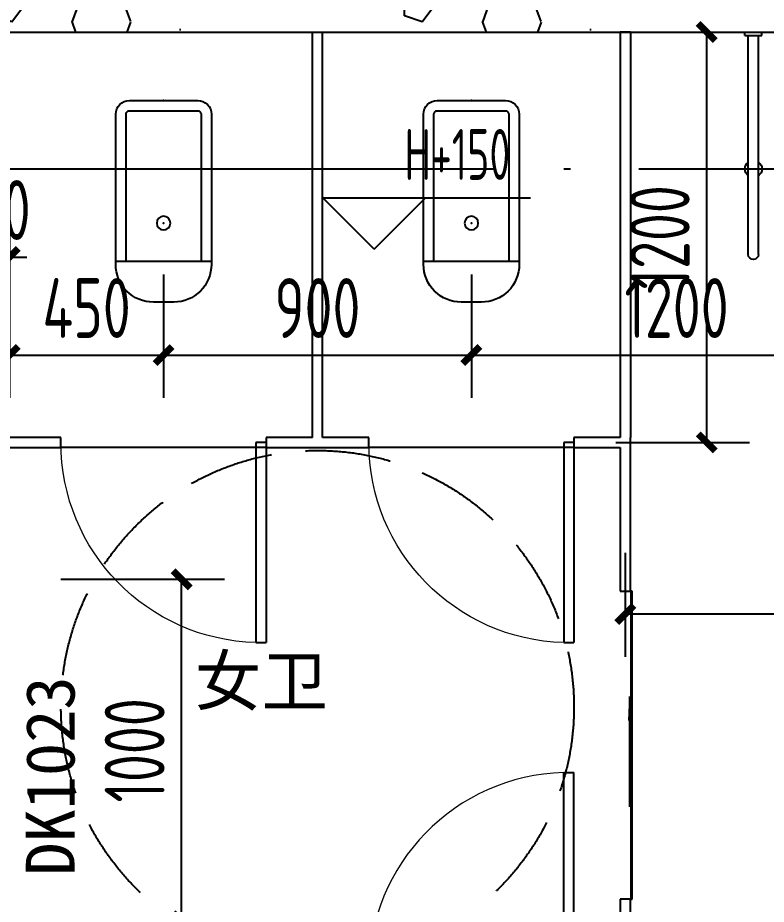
# Model space of a CAD drawing. Extents: x 116425 to 211028, y 11881 to 56060.
# Drawn here: x 194900 to 197089, y 35971 to 38563 of the extents above; entities that cross this region are included whole.
import ezdxf
from ezdxf.xclip import XClip

# ---------------------------------------------------------------- set-up
doc = ezdxf.new("R2010")
doc.units = 0
doc.header["$LTSCALE"] = 1000
doc.header["$MEASUREMENT"] = 0
doc.header["$XCLIPFRAME"] = 0
doc.linetypes.add('X-104 13#平面$0$DASH', pattern=[0.35, 0.25, -0.1])
doc.linetypes.add('X-104 13#平面$0$DOTE', pattern=[2.42, 2, -0.2, 0.02, -0.2])
for name, color, linetype in [('01-标注_尺寸', 124, 'Continuous'), ('01-标注_标高', 200, 'Continuous'), ('02-TEXT_标注', 130, 'Continuous'), ('02-TEXT_门窗', 151, 'Continuous'), ('X-104 13#平面$0$A-I_卫-洁具', 241, 'Continuous'), ('X-104 13#平面$0$A-I_卫-隔断', 214, 'Continuous'), ('X-104 13#平面$0$A_AXIS-轴线', 36, 'X-104 13#平面$0$DOTE'), ('X-104 13#平面$1$05-填充_天正', 26, 'Continuous'), ('X-104 13#平面$1$A_STR-砌块墙', 121, 'Continuous')]:
    doc.layers.add(name, color=color, linetype=linetype)
doc.styles.add('_TCH_DIM', font='ros1.shx', dxfattribs={"bigfont": 'jd.shx'})
doc.styles.add('_TCH_DIM_T3', font='ROS1', dxfattribs={"width": 0.8, "bigfont": 'JD'})
doc.styles.add('_TCH_WINDOW', font='STXIHEI_0.TTF')
doc.styles.get("Standard").update_dxf_attribs({"font": 'STXIHEI_0.TTF'})
doc.dimstyles.new('_TCH_ARCH&&50', dxfattribs={"dimtxt": 175, "dimasz": 50, "dimexe": 125, "dimexo": 150, "dimgap": 50, "dimtad": 1, "dimdec": 0, "dimzin": 0, "dimdsep": 46, "dimtxsty": '_TCH_DIM_T3', "dimblk": 'ARCHTICK', "dimcen": 0.09, "dimclrt": 7, "dimazin": 2, "dimtfac": 1, "dimtdec": 0, "dimtix": 1, "dimtmove": 2, "dimatfit": 3, "dimfxl": 0, "dimtolj": 1, "dimtzin": 0, "dimarcsym": 0})

# ---------------------------------------------------------------- blocks, each defined once
blk = doc.blocks.new('X-104 13#平面$0$$lvtry$00000200')
at = {"color": 0}
for p, q in [((-109.8, -40, 0), (-109.8, -469.7, 0)), ((99.8, -30, 0), (-99.8, -30, 0)), ((109.8, -469.7, 0), (109.8, -40, 0))]:
    blk.add_line(p, q, dxfattribs=at)
at = {"color": 0, "elevation": 0}
blk.add_lwpolyline([(99.8, 0), (-99.8, 0, 0.414214), (-139.8, -40), (-139.8, -479.7, 0.414214), (-29.8, -589.7), (29.8, -589.7, 0.414214), (139.8, -479.7), (139.8, -40, 0.414214)], format="xyb", close=True, dxfattribs=at)
blk.add_lwpolyline([(139.8, -469.7), (-139.8, -469.7)], dxfattribs=at)
at = {"color": 0}
blk.add_circle((0, -358.6, 0), 20, dxfattribs=at)
for centre, start, end in [((-99.8, -40, 0), 90, 180), ((99.8, -40, 0), 0, 90)]:
    blk.add_arc(centre, 10, start, end, dxfattribs=at)
for p in [(0, 0), (0, -358.6, 0)]:
    blk.add_point(p, dxfattribs=at)
blk = doc.blocks.new('X-104 13#平面$0$hgfasg')
at = {"yscale": -1}
blk.add_blockref('X-104 13#平面$0$$lvtry$00000200', (0, 200), dxfattribs=at)
blk = doc.blocks.new('X-104 13#平面$0$残疾人扶手2')
for p, q in [((-10, -50), (-10, 0)), ((-10, 0), (0, 0)), ((-650, -10), (-10, -10)), ((-650, -40), (-10, -40)), ((-10, -50), (0, -50))]:
    blk.add_line(p, q)
for centre, radius, start, end in [((-400, -25, 0), 25, 36.8699, 143.1301), ((-650, -25), 15, 90, 270), ((-400, -25, 0), 25, 216.8699, 323.1301)]:
    blk.add_arc(centre, radius, start, end)
blk = doc.blocks.new('X-104 13#平面$0$$DorLib2D$00000001')
for p, q in [((0.45, 0.975), (0.5, 0.975)), ((0.45, 0), (0.45, 0.975)), ((0.5, 0), (0.5, 0.975)), ((0.5, 0), (0.45, 0))]:
    blk.add_line(p, q)
at = {"lineweight": 13}
blk.add_arc((0.475, 0), 0.975, 91.4693, 180, dxfattribs=at)
blk = doc.blocks.new('X-104 13#平面$0$$DorLib2D$00000129')
at = {"color": 0, "linetype": 'Continuous'}
for p, q in [((-0.5, 0.545), (-0.5, 0.6866)), ((-0.5, 0.6866), (0.5, 0.6866)), ((0.5, 0.6866), (0.5, 0.545)), ((0.5, 0.545), (-0.5, 0.545)), ((-0.5, 0.5), (-0.5, 0.545)), ((0.5, 0.5), (0.5, 0.545)), ((-0.2, 0.4375), (0.1584, 0.4375)), ((0.1584, 0.4375), (0.0804, 0.3408)), ((0.0804, 0.3408), (0.0804, 0.4375))]:
    blk.add_line(p, q, dxfattribs=at)
blk = doc.blocks.new('X-104 13#平面')
at = {"layer": 'X-104 13#平面$1$05-填充_天正'}
h = blk.add_hatch(dxfattribs=at)
h.set_pattern_fill('加气混凝土', color=256, scale=100, style=0)
h.set_pattern_definition([(0, (354, -366), (600, 1200), [0, -1200]), (0, (-348, -528), (600, 1200), [0, -1200]), (0, (42, -540), (600, 1200), [0, -1200]), (0, (468, -186), (600, 1200), [0, -1200]), (0, (-30, -600), (600, 1200), [0, -1200]), (0, (588, 570), (600, 1200), [0, -1200]), (0, (222, 474), (600, 1200), [0, -1200]), (0, (414, 324), (600, 1200), [0, -1200]), (0, (-564, 300), (600, 1200), [0, -1200]), (0, (24, 246), (600, 1200), [0, -1200]), (0, (-204, -60), (600, 1200), [0, -1200]), (0, (-192, -510), (600, 1200), [0, -1200]), (0, (258, -558), (600, 1200), [0, -1200]), (0, (588, -30), (600, 1200), [0, -1200]), (0, (-534, -216), (600, 1200), [0, -1200]), (0, (-432, -12), (600, 1200), [0, -1200]), (0, (36, -96), (600, 1200), [0, -1200]), (0, (-132, -270), (600, 1200), [0, -1200]), (0, (-228, 126), (600, 1200), [0, -1200]), (0, (-78, 576), (600, 1200), [0, -1200]), (0, (-486, -468), (600, 1200), [0, -1200]), (0, (174, 330), (600, 1200), [0, -1200]), (0, (-384, 348), (600, 1200), [0, -1200]), (0, (-480, 504), (600, 1200), [0, -1200]), (130.601294, (514.286, 194.286), (-2999.999967, 3600.000016), [52.683, -22074.222]), (18.43495, (428.57, 217.14), (3000, 1200), [54.21, -7535.256]), (90, (428.6, 165.7), (600, 1200), [51.429, -2348.571]), (161.56505, (480, 148.57), (-3000, 1199.9999), [54.21, -7535.256]), (53.1301, (480, 148.57), (600, 1200), [57.143, -5942.857]), (135, (525.7, -462.86), (-600, 1200), [48.487, -3345.625]), (45, (457.14, -462.86), (600, 1200), [48.487, -3345.625]), (135, (491.43, -497.14), (-600, 1200), [48.487, -3345.625]), (45, (491.43, -497.14), (600, 1200), [48.487, -3345.625]), (116.565, (-51.4, 342.9), (-0.0001, 2400), [63.888, -1277.753]), (180, (-80, 400), (-600, 1200), [68.571, -1131.428]), (63.435, (-177.1, 342.9), (5e-06, 2400), [63.888, -1277.753]), (116.565, (-148.6, 285.7), (-0.0001, 2400), [63.888, -1277.753]), (0, (-148.6, 285.7), (600, 1200), [68.571, -1131.428]), (63.435, (-80, 285.7), (5e-06, 2400), [63.888, -1277.753]), (107.10273, (400, -62.857), (-1799.999931, 6000.00001), [77.723, -32565.805]), (143.97263, (377.14, 11.43), (-11399.999855, 8399.99999), [77.723, -16244.04]), (180, (314.3, 57.1), (-600, 1200), [74.286, -1125.714]), (36.02737, (177.14, 11.43), (11399.999916, 8399.99991), [77.723, -16244.04]), (71.56505, (154.29, -57.14), (1800, 6000), [72.28, -7517.186]), (107.10273, (177.143, -131.43), (-1799.999931, 6000.00001), [77.723, -32565.805]), (143.97263, (240, -177.14), (-11399.999855, 8399.99999), [77.723, -16244.04]), (0, (240, -177.1), (600, 1200), [74.286, -1125.714]), (36.02737, (314.29, -177.14), (11399.999916, 8399.99991), [77.723, -16244.04]), (71.56505, (377.14, -131.43), (1800, 6000), [72.28, -7517.186]), (150.25512, (411.43, 497.14), (-1800, 1199.99999), [46.07, -9628.639]), (90, (371.4, 474.3), (600, 1200), [45.714, -2354.285]), (29.74488, (371.43, 474.29), (1800, 1200), [46.07, -9628.639]), (116.565, (131.4, -354.3), (-0.0001, 2400), [63.888, -1277.753]), (168.69007, (102.86, -297.14), (-5400, 1199.99997), [58.275, -12179.371]), (41.185925, (0, -325.714), (14999.99991, 13199.999885), [60.744, -25451.604]), (90, (0, -382.86), (600, 1200), [57.143, -2342.857]), (138.814074, (45.714, -422.857), (-14999.999733, 13200.000084), [60.744, -25451.604]), (16.699244, (45.714, -422.857), (19799.99985, 5999.999937), [59.659, -24997.075]), (60.945396, (102.86, -405.714), (600, 1199.99999), [58.832, -24650.679]), (109.983106, (-371.43, 148.57), (-3000.00001, 8399.999978), [66.884, -28024.395]), (155.556045, (-394.286, 211.43), (-7800.00003, 3599.999925), [69.046, -28930.263]), (24.443955, (-520, 211.43), (7800.000004, 3599.999983), [69.046, -28930.263]), (70.016893, (-542.857, 148.57), (3000.00001, 8399.99998), [66.884, -28024.395]), (109.983106, (-520, 85.714), (-3000.00001, 8399.999978), [66.884, -28024.395]), (160.01689, (-457.14, 62.86), (-3000, 1199.99995), [66.884, -13978.755]), (19.98311, (-457.14, 62.86), (2999.99998, 1200), [66.884, -13978.755]), (70.016893, (-394.286, 85.714), (3000.00001, 8399.99998), [66.884, -28024.395]), (122.00538, (74.29, 40), (-600.00008, 1199.99994), [53.908, -11266.868]), (18.43495, (-5.71, 68.57), (3000, 1200), [54.21, -7535.256]), (90, (-5.7, 17.14), (600, 1200), [51.429, -2348.571]), (161.56505, (45.71, 0), (-3000, 1199.9999), [54.21, -7535.256]), (54.46232, (45.714, 0), (4199.999994, 5999.99999), [49.156, -20596.423]), (116.565, (-274.3, -251.4), (-0.0001, 2400), [63.888, -1277.753]), (180, (-302.9, -194.3), (-600, 1200), [62.857, -1137.143]), (59.03624, (-400, -251.43), (600, 1199.99999), [66.64, -13927.644]), (120.96376, (-365.71, -308.57), (-600.00008, 1199.99994), [66.64, -13927.644]), (0, (-365.7, -308.6), (600, 1200), [62.857, -1137.143]), (63.435, (-302.9, -308.6), (5e-06, 2400), [63.888, -1277.753])])
h.paths.add_polyline_path([(50250, 77300), (50300, 77200), (53300, 77200), (53366.7, 77300), (53300, 77400), (50300, 77400)])
at = {"layer": 'X-104 13#平面$0$A-I_卫-洁具', "linetype": 'X-104 13#平面$0$DASH'}
blk.add_circle((51200, 75226.6), 750, dxfattribs=at)
at = {"layer": 'X-104 13#平面$0$A-I_卫-隔断'}
for p, q in [((51185, 76015), (51185, 77200)), ((51185, 77200), (51215, 77200)), ((51215, 76015), (51215, 77200)), ((52085, 77200), (52085, 76015)), ((52115, 77200), (52085, 77200)), ((52115, 77200), (52115, 76015)), ((50450, 76015), (50300, 76015)), ((50450, 75985), (50450, 76015)), ((51185, 76015), (51050, 76015)), ((51050, 76015), (51050, 75985)), ((51350, 76015), (51215, 76015)), ((51350, 75985), (51350, 76015)), ((52085, 76015), (51950, 76015)), ((51950, 76015), (51950, 75985)), ((52115, 75565), (52115, 76015)), ((50300, 75985), (50450, 75985)), ((51050, 75985), (50450, 75985)), ((51050, 75985), (51200, 75985)), ((51200, 75985), (51350, 75985)), ((51950, 75985), (51350, 75985)), ((51950, 75985), (52085, 75985)), ((52085, 75985), (52085, 75565)), ((52085, 75565), (52115, 75565)), ((52115, 74665), (52085, 74665)), ((52085, 74665), (52085, 74465)), ((52115, 74450), (52115, 74665))]:
    blk.add_line(p, q, dxfattribs=at)
at = {"layer": 'X-104 13#平面$0$A_AXIS-轴线', "linetype": 'X-104 13#平面$0$DOTE'}
for p, q in [((39500, 76800), (60408.4, 76800)), ((39500, 14400), (60408.4, 14400))]:
    blk.add_line(p, q, dxfattribs=at)
at = {"layer": 'X-104 13#平面$1$A_STR-砌块墙'}
blk.add_line((50300, 77200), (53300, 77200), dxfattribs=at)
at = {"layer": 'X-104 13#平面$0$A-I_卫-洁具', "ltscale": 0.1, "xscale": -1, "rotation": 270}
blk.add_blockref('X-104 13#平面$0$残疾人扶手2', (52499.5, 77200), dxfattribs=at)
at = {"layer": 'X-104 13#平面$0$A-I_卫-洁具', "ltscale": 0.1, "rotation": 180}
for p in [(50750, 77200), (51650, 77200)]:
    blk.add_blockref('X-104 13#平面$0$hgfasg', p, dxfattribs=at)
at = {"layer": 'X-104 13#平面$0$A-I_卫-隔断', "zscale": 30}
for name, p, xscale, yscale, rotation in [('X-104 13#平面$0$$DorLib2D$00000001', (50750, 76000), -600, 600, 180), ('X-104 13#平面$0$$DorLib2D$00000001', (51650, 76000), -600, 600, 180), ('X-104 13#平面$0$$DorLib2D$00000129', (52100, 75115), -900, 30, 270), ('X-104 13#平面$0$$DorLib2D$00000001', (51650, 74450), -600, -600, 180)]:
    blk.add_blockref(name, p, dxfattribs=dict(at, xscale=xscale, yscale=yscale, rotation=rotation))
blk = doc.blocks.new('_ArchTick')
at = {"color": 0, "linetype": 'ByBlock', "const_width": 0.4}
blk.add_lwpolyline([(-0.5, -0.5), (0.5, 0.5)], dxfattribs=at)
blk = doc.blocks.new('*D520')
at = {"layer": '01-标注_尺寸', "color": 0, "lineweight": -2, "transparency": 16777216}
for p, q in [((194876.5, 37812.6), (194876.5, 37451.8)), ((195326.5, 37812.6), (195326.5, 37451.8)), ((194876.5, 37576.8), (195326.5, 37576.8))]:
    blk.add_line(p, q, dxfattribs=at)
at = {"layer": 'Defpoints', "color": 0, "transparency": 16777216}
for p in [(194876.5, 37962.6), (195326.5, 37962.6), (195326.5, 37576.8)]:
    blk.add_point(p, dxfattribs=at)
at = {"layer": '01-标注_尺寸', "color": 0, "lineweight": -2, "transparency": 16777216, "xscale": 50, "yscale": 50, "zscale": 50, "rotation": 180}
blk.add_blockref('_ArchTick', (194876.5, 37576.8), dxfattribs=at)
at = {"layer": '01-标注_尺寸', "color": 0, "lineweight": -2, "transparency": 16777216, "xscale": 50, "yscale": 50, "zscale": 50}
blk.add_blockref('_ArchTick', (195326.5, 37576.8), dxfattribs=at)
at = {"layer": '01-标注_尺寸', "color": 7, "transparency": 16777216, "insert": (195101.5, 37714.3), "char_height": 175, "attachment_point": 5, "style": '_TCH_DIM_T3'}
blk.add_mtext('\\A1;450', dxfattribs=at)
blk = doc.blocks.new('*D521')
at = {"layer": '01-标注_尺寸', "color": 0, "lineweight": -2, "transparency": 16777216}
for p, q in [((195326.5, 37812.6), (195326.5, 37451.8)), ((196226.5, 37812.6), (196226.5, 37451.8)), ((195326.5, 37576.8), (196226.5, 37576.8))]:
    blk.add_line(p, q, dxfattribs=at)
at = {"layer": 'Defpoints', "color": 0, "transparency": 16777216}
for p in [(195326.5, 37962.6), (196226.5, 37962.6), (196226.5, 37576.8)]:
    blk.add_point(p, dxfattribs=at)
at = {"layer": '01-标注_尺寸', "color": 0, "lineweight": -2, "transparency": 16777216, "xscale": 50, "yscale": 50, "zscale": 50, "rotation": 180}
blk.add_blockref('_ArchTick', (195326.5, 37576.8), dxfattribs=at)
at = {"layer": '01-标注_尺寸', "color": 0, "lineweight": -2, "transparency": 16777216, "xscale": 50, "yscale": 50, "zscale": 50}
blk.add_blockref('_ArchTick', (196226.5, 37576.8), dxfattribs=at)
at = {"layer": '01-标注_尺寸', "color": 7, "transparency": 16777216, "insert": (195776.5, 37714.3), "char_height": 175, "attachment_point": 5, "style": '_TCH_DIM_T3'}
blk.add_mtext('\\A1;900', dxfattribs=at)
blk = doc.blocks.new('*D522')
at = {"layer": '01-标注_尺寸', "color": 0, "lineweight": -2, "transparency": 16777216}
for p, q in [((196226.5, 37812.6), (196226.5, 37451.8)), ((197426.5, 37812.6), (197426.5, 37451.8)), ((196226.5, 37576.8), (197426.5, 37576.8))]:
    blk.add_line(p, q, dxfattribs=at)
at = {"layer": 'Defpoints', "color": 0, "transparency": 16777216}
for p in [(196226.5, 37962.6), (197426.5, 37962.6), (197426.5, 37576.8)]:
    blk.add_point(p, dxfattribs=at)
at = {"layer": '01-标注_尺寸', "color": 0, "lineweight": -2, "transparency": 16777216, "xscale": 50, "yscale": 50, "zscale": 50, "rotation": 180}
blk.add_blockref('_ArchTick', (196226.5, 37576.8), dxfattribs=at)
at = {"layer": '01-标注_尺寸', "color": 0, "lineweight": -2, "transparency": 16777216, "xscale": 50, "yscale": 50, "zscale": 50}
blk.add_blockref('_ArchTick', (197426.5, 37576.8), dxfattribs=at)
at = {"layer": '01-标注_尺寸', "color": 7, "transparency": 16777216, "insert": (196826.5, 37714.3), "char_height": 175, "attachment_point": 5, "style": '_TCH_DIM_T3'}
blk.add_mtext('\\A1;1200', dxfattribs=at)
blk = doc.blocks.new('*D542')
at = {"layer": '01-标注_尺寸', "color": 0, "lineweight": -2, "transparency": 16777216}
for p, q in [((194776.5, 38070.2), (194776.5, 37738.4)), ((194876.5, 38070.2), (194876.5, 37738.4)), ((194776.5, 37863.4), (194726.5, 37863.4)), ((194776.5, 37863.4), (194876.5, 37863.4)), ((194876.5, 37863.4), (194926.5, 37863.4))]:
    blk.add_line(p, q, dxfattribs=at)
at = {"layer": 'Defpoints', "color": 0, "transparency": 16777216}
for p in [(194776.5, 38220.2), (194876.5, 38220.2), (194876.5, 37863.4)]:
    blk.add_point(p, dxfattribs=at)
at = {"layer": '01-标注_尺寸', "color": 0, "lineweight": -2, "transparency": 16777216, "xscale": 50, "yscale": 50, "zscale": 50}
blk.add_blockref('_ArchTick', (194776.5, 37863.4), dxfattribs=at)
at = {"layer": '01-标注_尺寸', "color": 0, "lineweight": -2, "transparency": 16777216, "xscale": 50, "yscale": 50, "zscale": 50, "rotation": 180}
blk.add_blockref('_ArchTick', (194876.5, 37863.4), dxfattribs=at)
at = {"layer": '01-标注_尺寸', "color": 7, "transparency": 16777216, "insert": (194826.5, 38000.9), "char_height": 175, "attachment_point": 5, "style": '_TCH_DIM_T3'}
blk.add_mtext('\\A1;100', dxfattribs=at)
blk = doc.blocks.new('*D893')
at = {"layer": '01-标注_尺寸', "color": 0, "lineweight": -2, "transparency": 16777216}
for p, q in [((196648.6, 38521.2), (197039.6, 38521.2)), ((196914.6, 37321.2), (196914.6, 38521.2)), ((196648.6, 37321.2), (197039.6, 37321.2))]:
    blk.add_line(p, q, dxfattribs=at)
at = {"layer": 'Defpoints', "color": 0, "transparency": 16777216}
for p in [(196498.6, 38521.2), (196914.6, 38521.2), (196498.6, 37321.2)]:
    blk.add_point(p, dxfattribs=at)
at = {"layer": '01-标注_尺寸', "color": 0, "lineweight": -2, "transparency": 16777216, "xscale": 50, "yscale": 50, "zscale": 50}
for p, rotation in [((196914.6, 38521.2), 90), ((196914.6, 37321.2), 270)]:
    blk.add_blockref('_ArchTick', p, dxfattribs=dict(at, rotation=rotation))
at = {"layer": '01-标注_尺寸', "color": 7, "transparency": 16777216, "insert": (196777.1, 37921.2), "char_height": 175, "attachment_point": 5, "rotation": 90, "style": '_TCH_DIM_T3'}
blk.add_mtext('\\A1;1200', dxfattribs=at)
blk = doc.blocks.new('*D900')
at = {"layer": '01-标注_尺寸', "color": 0, "lineweight": -2, "transparency": 16777216}
for p, q in [((196676.5, 36998.8), (196676.5, 36695)), ((197876.5, 36998.8), (197876.5, 36695)), ((196676.5, 36820), (197876.5, 36820))]:
    blk.add_line(p, q, dxfattribs=at)
at = {"layer": 'Defpoints', "color": 0, "transparency": 16777216}
for p in [(196676.5, 37148.8), (197876.5, 37148.8), (197876.5, 36820)]:
    blk.add_point(p, dxfattribs=at)
at = {"layer": '01-标注_尺寸', "color": 0, "lineweight": -2, "transparency": 16777216, "xscale": 50, "yscale": 50, "zscale": 50, "rotation": 180}
blk.add_blockref('_ArchTick', (196676.5, 36820), dxfattribs=at)
at = {"layer": '01-标注_尺寸', "color": 0, "lineweight": -2, "transparency": 16777216, "xscale": 50, "yscale": 50, "zscale": 50}
blk.add_blockref('_ArchTick', (197876.5, 36820), dxfattribs=at)
at = {"layer": '01-标注_尺寸', "color": 7, "transparency": 16777216, "insert": (197276.5, 36957.5), "char_height": 175, "attachment_point": 5, "style": '_TCH_DIM_T3'}
blk.add_mtext('\\A1;1200', dxfattribs=at)
blk = doc.blocks.new('*D907')
at = {"layer": '01-标注_尺寸', "color": 0, "lineweight": -2, "transparency": 16777216}
for p, q in [((195026.5, 36921.2), (195504.4, 36921.2)), ((195379.4, 35921.2), (195379.4, 36921.2)), ((195026.5, 35921.2), (195504.4, 35921.2))]:
    blk.add_line(p, q, dxfattribs=at)
at = {"layer": 'Defpoints', "color": 0, "transparency": 16777216}
for p in [(194876.5, 36921.2), (195379.4, 36921.2), (194876.5, 35921.2)]:
    blk.add_point(p, dxfattribs=at)
at = {"layer": '01-标注_尺寸', "color": 0, "lineweight": -2, "transparency": 16777216, "xscale": 50, "yscale": 50, "zscale": 50}
for p, rotation in [((195379.4, 36921.2), 90), ((195379.4, 35921.2), 270)]:
    blk.add_blockref('_ArchTick', p, dxfattribs=dict(at, rotation=rotation))
at = {"layer": '01-标注_尺寸', "color": 7, "transparency": 16777216, "insert": (195241.9, 36421.2), "char_height": 175, "attachment_point": 5, "rotation": 90, "style": '_TCH_DIM_T3'}
blk.add_mtext('\\A1;1000', dxfattribs=at)

msp = doc.modelspace()

# ---------------------------------------------------------------- linework, layer by layer
at = {"layer": '01-标注_标高'}
for p, q in [((195942.1, 37886.5), (195792.1, 38036.5)), ((195792.1, 38036.5), (196399.4, 38036.5)), ((195942.1, 37886.5), (196092.1, 38036.5))]:
    msp.add_line(p, q, dxfattribs=at)

# ---------------------------------------------------------------- block references
ref = msp.add_blockref('X-104 13#平面', (135059.8, 23721.2))
XClip(ref).set_block_clipping_path([(47300.0000000066, 8199.9999999998), (54100.0000000072, 18799.9999999998)])
ref = msp.add_blockref('X-104 13#平面', (144576.5, -38678.8))
XClip(ref).set_block_clipping_path([(47300.0000000066, 70599.9999999998), (54100.0000000072, 81199.9999999998)])

# ---------------------------------------------------------------- texts
at = {"layer": '02-TEXT_标注', "style": '_TCH_DIM', "width": 0.705882}
msp.add_text('H+150', height=148.75, dxfattribs=at).set_placement((196030.9, 38089))
at = {"layer": '02-TEXT_标注'}
msp.add_text('女卫', height=142.71, dxfattribs=at).set_placement((195417.9, 36552.7))
at = {"layer": '02-TEXT_门窗', "style": '_TCH_WINDOW'}
msp.add_text('DK1023', height=142.71, rotation=90, dxfattribs=at).set_placement((195066.4, 36054.8))

# ---------------------------------------------------------------- dimensions: what is measured, and where the dimension line sits
at = {"layer": '01-标注_尺寸'}
for p1, p2, distance, picture, middle in [((196498.6, 37321.2), (196498.6, 38521.2), -416.1, '*D893', (196777.1, 37921.2)), ((194776.5, 38220.2), (194876.5, 38220.2), -356.8, '*D542', (194826.5, 38000.9)), ((194876.5, 37962.6), (195326.5, 37962.6), -385.8, '*D520', (195101.5, 37714.3)), ((195326.5, 37962.6), (196226.5, 37962.6), -385.8, '*D521', (195776.5, 37714.3)), ((196226.5, 37962.6), (197426.5, 37962.6), -385.8, '*D522', (196826.5, 37714.3)), ((196676.5, 37148.8), (197876.5, 37148.8), -328.7, '*D900', (197276.5, 36957.5)), ((194876.5, 35921.2), (194876.5, 36921.2), -502.9, '*D907', (195241.9, 36421.2))]:
    dim = msp.add_aligned_dim(p1=p1, p2=p2, distance=distance, dimstyle='_TCH_ARCH&&50', dxfattribs=at)
    dim.commit()
    dim.dimension.update_dxf_attribs({"geometry": picture, "text_midpoint": middle})

doc.saveas('drawing.dxf')
